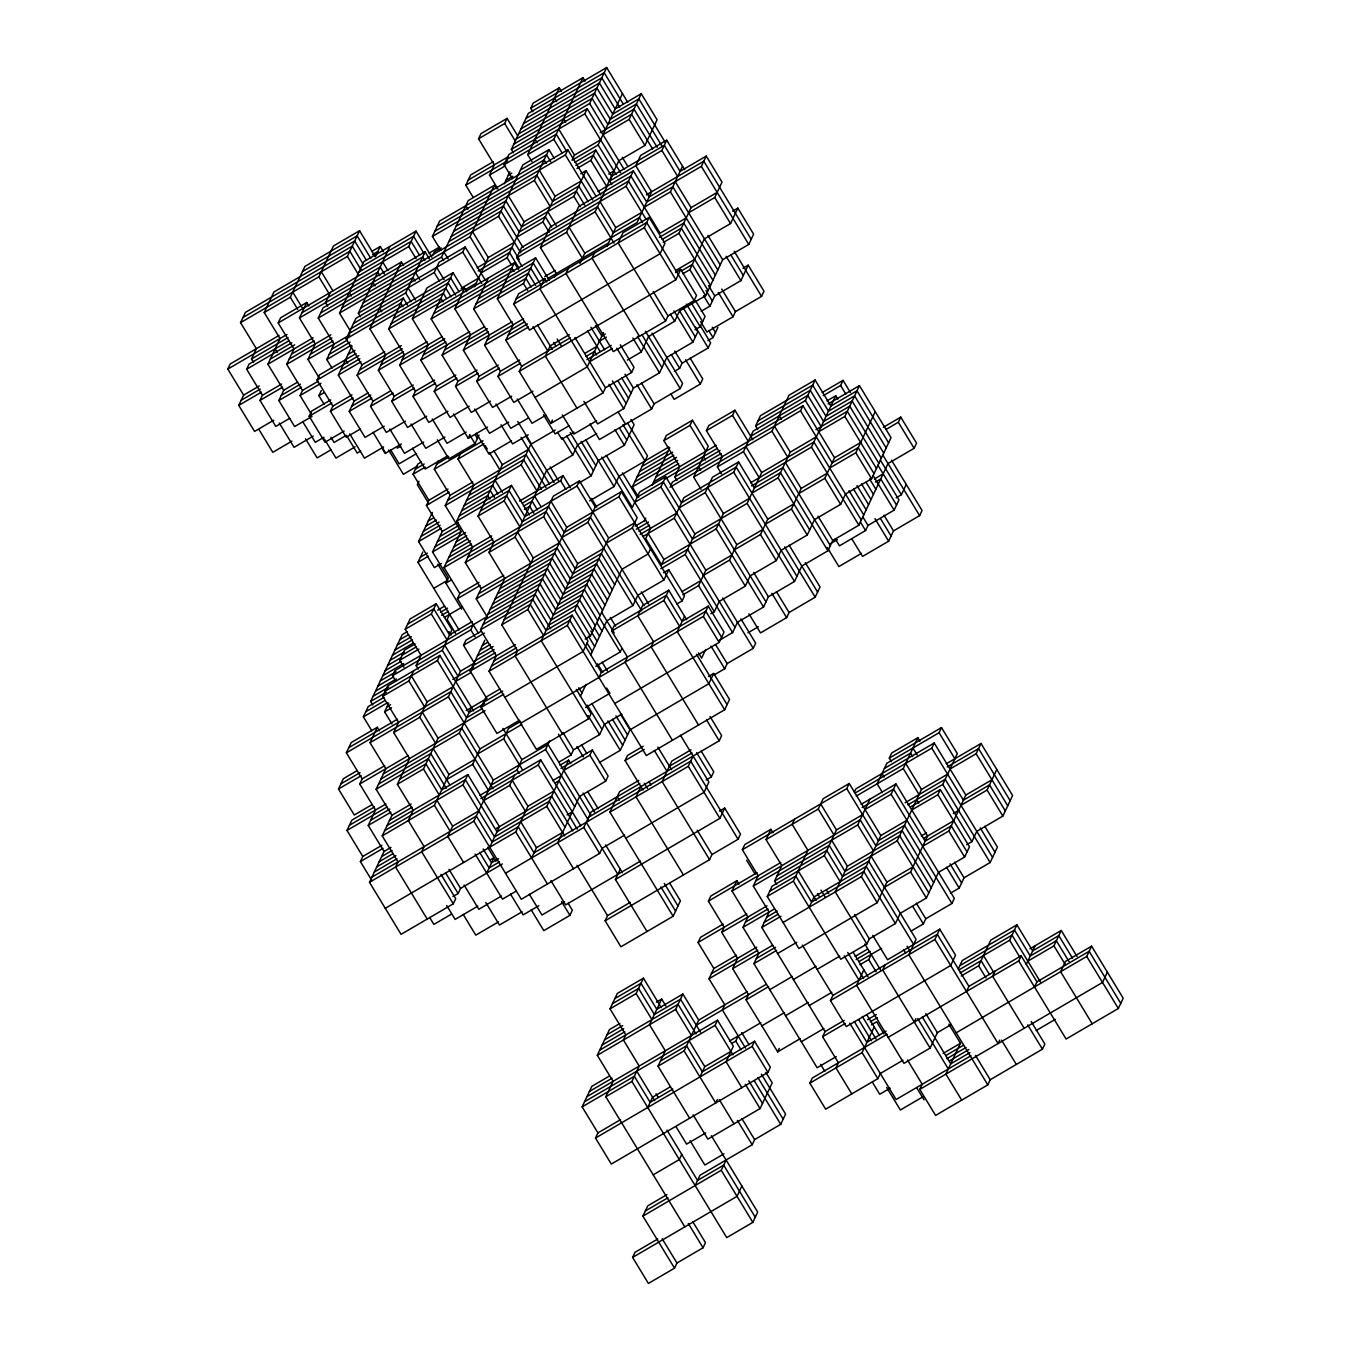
<?xml version="1.0" encoding="UTF-8"?>
<svg xmlns="http://www.w3.org/2000/svg" width="1351" height="1351" viewBox="0 0 1351 1351"><rect width="100%" height="100%" fill="white"/><g stroke="black" fill="none" stroke-linecap="round" stroke-linejoin="round"><path stroke-width="1.5" d="M253.6 362.44L251.489 358.961L256.352 348.676L240.546 322.653L245.409 312.385L349.841 251.286L361.426 270.369M273.713 420.229L254.562 431.425L238.755 405.401L243.619 395.117L227.812 369.093L230.244 363.959L278.981 335.453M312.03 416.395L294.636 426.578L278.83 400.538L283.693 390.27L267.886 364.246L280.029 338.544L264.222 312.52L273.949 291.968L352.256 246.135L362.794 263.496M289.739 418.286L275.807 426.426L260.017 400.403L262.432 395.269L246.642 369.245L249.057 364.094L289.097 340.672M311.659 414.639L300.074 395.539L302.506 390.405L286.699 364.382L293.994 348.963L278.188 322.94L280.62 317.806L306.728 302.523L308.839 306.001M264.222 312.52L290.33 297.237L304.904 266.417L357.12 235.868L370.816 258.413M319.545 378.466L307.96 359.383L315.239 343.965L299.432 317.941L306.728 302.523M240.546 322.653L318.87 276.837L333.444 246L359.552 230.717L375.358 256.758L380.205 246.473L383.363 251.674M332.042 368.198L326.773 359.518L334.052 344.1L318.262 318.076L323.109 307.808L401.433 261.976L403.544 265.438M330.404 292.39L325.54 302.658L327.651 306.137M242.977 317.519L347.41 256.42L359.552 230.717M351.091 332.16L339.506 313.077L363.791 261.689L416.007 231.139L431.813 257.163M360.16 429.128L346.228 437.268L330.421 411.244L332.853 406.111L317.063 380.07L319.478 374.936L356.039 353.557M344.133 431.07L324.983 442.267L309.176 416.243L311.608 411.109L330.759 399.896M324.156 404.354L318.904 395.691L321.318 390.54M405.435 421.208L386.302 432.404L370.495 406.381L372.927 401.247L357.12 375.223L361.984 364.939L346.177 338.915L355.887 318.363L434.211 272.53L439.075 262.263L465.183 246.98L485.195 279.944M360.43 316.691L358.319 313.229L389.899 246.422M384.191 426.207L365.057 437.403L349.25 411.38L354.097 401.112L338.307 375.071L352.071 345.957M426.696 416.209L407.546 427.406L391.739 401.382L394.171 396.248L378.364 370.225L385.66 354.806L369.853 328.783L401.433 261.976M278.188 322.94L408.728 246.558L416.007 231.139M447.941 411.211L428.791 422.407L413.001 396.383L415.416 391.25L399.626 365.226L404.473 354.941L388.683 328.918L403.257 298.081L407.462 305.022M353.472 323.497L405.672 292.947L425.109 251.843L429.331 258.784M440.831 250.307L432.404 236.425L439.683 221.007L544.115 159.908L546.209 163.37M497.928 188.971L489.484 175.09L494.348 164.822L478.541 138.781L480.973 133.648L507.081 118.381L517.619 135.725M432.624 255.457L434.245 252.029L441.203 247.959M473.188 197.381L465.808 185.222L470.672 174.954L493.301 161.715M469.185 406.212L450.035 417.408L434.245 391.385L436.677 386.251L420.87 360.227L428.149 344.809L412.359 318.785L426.933 287.949L453.041 272.666L463.562 290.026M363.183 302.945L441.507 257.112L468.223 200.59L494.331 185.323L496.425 188.785M478.541 138.781L504.649 123.515L507.081 118.381M490.43 401.213L471.296 412.41L455.49 386.386L457.921 381.252L442.115 355.229L446.978 344.944L431.172 318.92L453.041 272.666M358.319 313.229L462.751 252.113L465.183 246.98M339.506 313.077L470.03 236.695L494.331 185.323M512.468 178.636L504.041 164.754L508.905 154.487L587.212 108.654L624.094 169.382M513.431 152.815L511.337 149.353L528.325 113.383L606.65 67.55L627.725 102.254M532.868 111.711L530.757 108.232L533.189 103.098L559.297 87.832L561.408 91.294M504.261 183.804L509.935 171.813M511.691 396.215L492.541 407.411L476.734 381.387L479.166 376.254L463.359 350.23L470.655 334.812L454.848 308.788L464.558 288.236L466.669 291.698M341.938 307.944L498.57 216.295L522.854 164.906L548.962 149.623L554.231 158.303M531.939 161.563L527.717 154.622L559.297 87.832M474.505 286.716L488.268 257.585L514.376 242.319M532.936 391.216L513.785 402.412L497.979 376.389L500.41 371.255L484.621 345.231L489.467 334.947L473.661 308.923L488.235 278.086M456.081 226.292L534.388 180.46L548.962 149.623M527.717 154.622L553.826 139.356L582.973 77.683L585.084 81.161M480.973 273.003L507.081 257.737L524.087 221.767L576.303 191.217L584.73 205.099M461.704 609.183L445.898 583.159L448.329 578.008L432.523 551.985L442.25 531.433L426.443 505.409L428.875 500.258L413.068 474.235L417.932 463.967L421.411 461.924M620.312 344.792L634.007 367.337L631.592 372.488L605.484 387.754L603.053 392.905L550.836 423.454L519.24 371.39L521.655 366.256L505.865 340.232L513.144 324.814L497.354 298.791L514.343 262.82L518.564 269.761M522.043 266.35L516.774 257.669L521.638 247.402L626.053 186.303L633.349 170.885L649.155 196.908L701.355 166.359L706.218 156.074L722.025 182.115L714.73 197.516L688.622 212.799M434.819 231.291L565.36 154.909L567.792 149.775L596.23 196.621M506.473 159.621L584.797 113.805L587.212 108.654M511.337 149.353L589.644 103.52L606.65 67.55M418.962 481.277L417.341 484.705L428.926 503.805M516.808 237.185L542.916 221.902L555.058 196.216L581.166 180.933M600.587 139.828L574.479 155.095L572.064 160.245L598.155 144.962L622.456 93.574M478.507 633.416L457.432 598.713L459.864 593.562L444.057 567.538L461.063 531.568L445.256 505.544L450.119 495.277L434.313 469.236L438.366 460.674M568.383 268.376L565.951 273.51L613.354 351.598L665.57 321.048L618.167 242.96L623.014 232.693L649.122 217.41L664.928 243.433L660.065 253.718L529.541 330.1L513.735 304.059L518.598 293.792L544.706 278.509L546.8 281.987M497.354 298.791L523.445 283.507L535.604 257.821L549.3 280.366M554.636 276.989L556.257 273.561L540.451 247.537L550.178 226.985L628.485 181.152L660.099 233.216L686.207 217.933M453.649 231.426L505.865 200.877L521.655 226.9L573.871 196.351L586.013 170.648L600.773 194.949M576.945 168.52L590.877 160.381L595.74 150.096L611.53 176.12M441.321 563.519L434.363 567.589L418.574 541.565L432.337 512.451M486.782 616.191L476.244 598.848L481.108 588.563L465.301 562.54L472.597 547.121L456.79 521.098L473.796 485.127L457.989 459.104L460.421 453.97M453.531 414.014L468.273 438.298L469.895 434.87M544.706 278.509L539.843 288.793L603.053 392.905M540.451 247.537L566.559 232.271L578.701 206.568L630.917 176.018L646.724 202.042L672.832 186.776L720.235 264.847M459.07 629.988L417.983 562.32L422.829 552.035M437.285 439.818L448.87 458.918L474.978 443.635L479.014 435.073M603.019 134.678L629.127 119.412L641.269 93.709L657.076 119.749L644.934 145.435L618.826 160.718L606.683 186.404L597.969 191.504M516.774 257.669L595.099 211.854L607.241 186.151L633.349 170.885M611.783 184.496L609.673 181.017L612.104 175.883L664.32 145.334L680.11 171.357L706.218 156.074M440.966 874.367L455.726 898.668L453.294 903.802L401.078 934.352L369.482 882.304L384.056 851.468L368.249 825.444L375.527 810.026L359.738 784.002L362.169 778.851L346.363 752.828L351.209 742.56L377.317 727.277L379.428 730.756M371.795 730.739L363.368 716.857L368.215 706.59L383.887 697.42M372.758 704.918L370.647 701.439L402.226 634.649L407.445 631.592M416.159 665.57L421.022 655.286L405.216 629.262L410.079 618.978L436.187 603.711L451.977 629.735L442.267 650.287L416.159 665.57L418.27 669.032M579.934 263.428L584.797 253.161L637.013 222.594L651.587 191.774L635.781 165.751L640.627 155.466L666.735 140.183L684.653 169.686M371.694 804.841L354.283 815.025L338.476 789.001L343.34 778.716L357.272 770.577M453.294 903.802L421.681 851.755L424.113 846.604L408.323 820.581L413.17 810.296L397.363 784.272L409.522 758.587L393.715 732.563L398.579 722.278L382.772 696.255L387.636 685.97L439.835 655.421L473.559 710.947M395.64 680.904L392.482 675.703L394.914 670.569L487.154 616.58M403.983 667.225L399.778 660.284L404.625 650L415.078 643.903M594.491 253.093L592.059 258.244L639.462 336.315M427.186 919.068L395.573 867.021L398.005 861.887L382.215 835.864L391.925 815.295L376.118 789.271L385.846 768.719L370.039 742.695L377.317 727.277M391.993 724.001L384.613 711.859L388.666 703.297M405.216 629.262L431.324 613.979L436.187 603.711M576.303 689.365L591.062 713.649L588.631 718.783L536.415 749.349L489.011 671.261L496.307 655.843L480.5 629.819L504.784 578.431L488.978 552.407L493.841 542.123L478.034 516.099L502.336 464.71L528.444 449.444M606.852 246.439L615.752 227.593L641.86 212.327M382.772 696.255L408.88 680.972L413.727 670.704M609.673 181.017L661.889 150.468L666.735 140.183M371.964 880.683L360.379 861.6L362.794 856.466L347.004 830.443L351.851 820.158L374.48 806.919M449.579 614.367L447.147 619.501L455.574 633.383M478.034 516.099L504.143 500.833L511.438 485.414L529.339 514.917M468.932 495.412L521.148 464.862L530.859 444.31L555.227 430.04M385.204 691.121L437.403 660.571L439.835 655.421M550.836 423.454L552.458 420.026M513.735 304.059L644.275 227.694L649.122 217.41M393.715 732.563L419.823 717.28L427.102 701.861L453.21 686.595M603.441 332.616L587.246 366.864L535.03 397.414M644.292 207.193L670.4 191.91L682.542 166.224M475.113 664.371L463.511 645.288L465.943 640.154L481.615 630.985M392.482 675.703L470.807 629.87L473.238 624.736M488.978 552.407L515.086 537.124L546.665 470.334L572.773 455.051L577.637 444.783L596.77 433.57M370.039 742.695L448.363 696.863L460.505 671.177L474.421 663.02M397.363 784.272L423.471 769.006L438.045 738.17L485.043 710.677M519.561 720.218L496.932 733.458L481.142 707.417L485.988 697.15L470.199 671.126L484.773 640.29M465.301 562.54L543.626 516.724L553.336 496.155L579.444 480.888L595.251 506.912L587.955 522.33L561.864 537.597M522.347 503.146L560.631 480.753L563.063 475.603L570.426 487.762M663.257 242.521L678.911 233.351L691.053 207.666L717.161 192.382M562.523 734.066L515.119 655.978L517.551 650.844L501.745 624.821L533.324 558.014L559.432 542.747M380.982 779.003L459.306 733.171L471.448 707.485M456.79 521.098L509.006 490.548L524.813 516.572L577.012 486.022L579.444 480.888M627.371 360.075L641.303 351.935L648.581 336.517L674.689 321.234L679.553 310.966L705.661 295.683L722.667 259.713L748.775 244.43L753.622 234.162L737.832 208.138L732.597 211.195M519.24 371.39L675.872 279.741L680.735 269.457L696.525 295.497L694.11 300.631L668.002 315.898L665.57 321.048M382.215 835.864L434.414 805.314L448.988 774.478L475.096 759.194M501.745 624.821L527.853 609.537L566.711 527.329L618.927 496.78L621.359 491.646L637.165 517.669L632.302 527.937L606.194 543.22M578.819 483.067L591.012 475.94L598.29 460.522L624.398 445.256L634.109 424.704L630.951 419.486M583.902 401.365L597.598 423.927L623.706 408.644L633.433 388.092L659.524 372.808L666.82 357.407L692.928 342.124L697.791 331.839L683.032 307.555M682.897 273.729L689.854 269.66L704.428 238.823L730.536 223.557L737.832 208.138M384.63 830.713L462.954 784.897L467.818 774.613L499.414 826.66L489.704 847.229M446.573 779.611L472.664 764.345L479.96 748.927L521.722 724.474M478.761 810.921L452.653 826.187L447.789 836.472L463.596 862.495M603.762 548.354L577.654 563.637L541.227 640.712L588.631 718.783M589.728 500.816L614.097 486.546L618.944 476.278L645.052 460.995L647.484 455.861L627.472 422.897M589.965 423.91L599.439 439.531L651.655 408.981L654.087 403.848L680.195 388.564L682.627 383.431L652.077 333.106M477.528 754.061L503.636 738.777L508.5 728.51L520.675 721.383M674.436 371.373L679.654 368.316L682.086 363.166L708.194 347.899L710.609 342.766L700.088 325.405M694.988 329.762L700.206 326.706L705.07 316.438L695.596 300.817M701.22 311.254L709.934 306.153L714.78 295.886L740.888 280.603L748.184 265.184L763.99 291.208L761.559 296.359L735.451 311.625L733.019 316.759L706.911 332.042L700.595 321.622M369.482 882.304L473.897 821.188L493.335 780.084L545.551 749.535L549.587 740.973M638.668 497.354L632.352 486.934L644.495 461.248L668.863 446.995M489.011 671.261L567.336 625.429L572.182 615.161L587.989 641.185L583.125 651.469L504.818 697.285M548.506 625.293L574.614 610.027L608.625 538.086L634.734 522.803M676.952 480.416L674.841 476.937L679.705 466.669L663.898 440.646L666.33 435.495L692.438 420.229L708.245 446.252L693.671 477.089L701.034 489.231M707.823 340.672L713.041 337.615L717.905 327.347M452.923 896.574L458.141 893.518L460.573 888.384L502.352 863.948M483.624 800.636L509.715 785.37L514.579 775.086M490.903 785.218L517.011 769.952L521.874 759.667L547.966 744.401L591.164 815.531M651.976 485.364L669.792 447.688M671.042 394.137L674.2 399.339L700.308 384.056L702.74 378.922L690.108 358.099M644.106 521.537L645.727 518.109M585.203 639.107L590.421 636.051L622 569.244L648.108 553.961L650.523 548.827M634.75 502.302L660.859 487.019L665.722 476.751L681.512 502.775L733.728 472.225L738.592 461.941L754.398 487.981L780.506 472.698L827.91 550.786L801.802 566.052L794.506 581.47L768.398 596.754L763.551 607.021L737.443 622.304L732.58 632.572L718.664 640.729M663.898 440.646L690.006 425.362L692.438 420.229M486.681 873.101L493.976 857.699L490.497 859.726M480.821 798.559L538.255 764.953L540.687 759.819L580.71 825.748M590.64 655.083L606.835 620.818L632.943 605.552L637.79 595.267L663.898 580.001L668.762 569.717L684.569 595.74L682.137 600.891L676.919 603.931M670.805 485.516L672.41 482.087L721.147 453.564M385.271 908.328L515.812 831.946L527.954 806.26L554.062 790.977M580.339 696.39L585.996 684.4M672.443 740.297L625.04 662.21L627.472 657.076L611.665 631.052L614.097 625.901L666.313 595.352L682.103 621.392L708.211 606.109L724.018 632.133L719.154 642.417L614.739 703.516M721.552 473.88L717.347 466.939L722.194 456.672L706.404 430.648L708.836 425.497L734.927 410.231L752.845 439.734M598.932 677.493L601.364 672.342L705.796 611.243L721.586 637.267M642.907 536.516L674.233 518.193L683.944 497.641L736.16 467.091L767.773 519.139L760.478 534.557L734.37 549.823M462.954 784.897L494.567 836.945L546.767 806.395L568.636 760.14L570.747 763.619M558.875 762.133L571.068 755.006L573.5 749.873L599.591 734.589L604.454 724.322L621.865 714.139M595.842 666.246L620.21 651.993L621.832 648.564M606.312 455.456L650.557 528.325L645.694 538.61L661.5 564.634L663.932 559.5L716.148 528.95L723.427 513.532L749.535 498.249M706.404 430.648L732.512 415.365L734.927 410.231M531.619 857.969L536.465 847.702L562.573 832.419M679.097 507.908L705.205 492.642L712.484 477.224L738.592 461.941M563.772 770.425L589.88 755.141L592.312 750.008L608.119 776.031L605.687 781.182L579.579 796.448L557.71 842.703L573.516 868.727M660.808 568.754L685.177 554.501L694.887 533.949L747.103 503.383L761.677 472.563L813.893 442.013L861.296 520.084M611.665 631.052L663.881 600.503L668.745 590.218L686.646 619.721M717.347 466.939L743.455 451.673L753.166 431.121L805.382 400.571L815.092 380.003L830.899 406.043L857.007 390.76L888.603 442.807M757.708 429.449L755.597 425.97L760.444 415.703L812.66 385.153L828.467 411.177L854.575 395.894L886.172 447.958M505.51 873.253L583.818 827.42L591.113 812.002L639.834 783.496M599.371 762.572L620.261 750.345L629.971 729.793L620.497 714.172M682.88 594.828L698.551 585.659L705.83 570.24L731.938 554.974M684.535 616.242L677.256 631.66L724.66 709.748L646.335 755.564L567.336 625.429M693.671 477.089L771.978 431.256L788.984 395.286L815.092 380.003M643.008 790.065L625.091 760.562L627.523 755.429L643.177 746.259M630.174 902.4L607.545 915.64L605.13 920.774L620.92 946.798L673.136 916.248L609.926 812.154L619.653 791.585L638.787 780.388M703.415 575.391L729.506 560.108L736.802 544.689L762.91 529.423M520.608 723.309L703.364 616.394L708.211 606.109M669.995 487.221L800.518 410.839L802.95 405.705L834.546 457.753L824.836 478.305L798.728 493.588M531.163 909.814L543.811 930.636L569.919 915.353L572.334 910.219L568.129 903.279M473.897 821.188L521.3 899.276L599.624 853.444L602.056 848.31L624.686 835.07M710.879 613.726L714.358 611.682L719.205 601.415L745.313 586.131L750.177 575.864L776.285 560.581L781.131 550.313L807.239 535.03L814.535 519.611L840.643 504.345L845.49 494.061L871.598 478.778L891.035 437.673L859.439 385.626L828.095 403.949M751.967 493.115L778.075 477.832L790.217 452.146L816.325 436.863M640.898 786.586L636.034 796.87L683.437 874.958M705.661 649.561L701.625 658.123L698.45 652.921M750.548 482.797L811.461 447.147L835.745 395.759L837.856 399.237M823.215 395.674L840.609 385.491L843.041 380.34L850.421 392.482M647.028 931.531L615.431 879.467L620.278 869.2M724.66 709.748L729.523 699.463L713.716 673.44L708.853 683.707L630.545 729.54M765.341 524.272L791.45 509.006L801.16 488.454L827.268 473.171M714.257 674.858L724.71 668.745L727.142 663.594L753.25 648.328L755.665 643.194L740.922 618.893M818.757 431.729L844.865 416.463L859.439 385.626M609.926 812.154L688.25 766.321L693.114 756.036M588.681 817.152L719.205 740.77L721.637 735.636L710.052 716.537M829.7 468.037L855.808 452.754L875.228 411.65M706.117 779.983L711.335 776.926L713.767 771.793L701.118 750.97M748.944 613.827L760.529 632.91L786.637 617.627L789.068 612.493L815.177 597.226L820.023 586.942L805.28 562.658M684.822 1226.877L605.805 1096.742L631.913 1081.459L639.209 1066.04L623.402 1040.017L625.834 1034.883L610.027 1008.859L617.323 993.441L643.431 978.158L661.331 1007.66M827.91 550.786L832.756 540.501L858.864 525.218L888.012 463.562L914.12 448.296L916.552 443.145L900.745 417.121L883.351 427.304M605.805 1096.742L613.101 1081.324L597.294 1055.3L609.436 1029.597L619.889 1023.501M886.138 429.382L898.314 422.255L900.745 417.121M660.453 1061.042L686.561 1045.775L702.368 1071.799L754.567 1041.249L770.374 1067.273L767.942 1072.407L611.311 1164.072L595.504 1138.049L597.936 1132.898L582.129 1106.874L591.856 1086.322L609.25 1076.139M610.027 1008.859L636.135 993.576L643.431 978.158M673.136 916.248L680.431 900.83L669.893 883.486M615.431 879.467L719.847 818.368L724.71 808.101L740.517 834.124L738.085 839.258L711.977 854.541L709.545 859.675L605.13 920.774M835.256 538.897L839.461 545.838L865.569 530.555L868.001 525.421L894.109 510.138L898.955 499.87L877.897 465.166M665.874 1005.988L661.652 999.048L649.51 1024.75L665.317 1050.774L658.021 1066.192L689.635 1118.24M800.282 1038.615L777.669 1051.855L746.056 999.808L748.488 994.674L732.681 968.633L737.545 958.366L721.738 932.342L724.17 927.191L708.363 901.168L710.795 896.034L736.903 880.751L739.014 884.23M896.169 497.776L901.387 494.736L906.251 484.452M745.566 1048.123L722.38 1009.94L724.812 1004.806L709.005 978.783L713.868 968.498L698.062 942.474L700.494 937.341L723.123 924.101M851.772 1093.922L835.965 1067.881L838.397 1062.747L822.59 1036.724L825.022 1031.59L761.812 927.478L769.091 912.06L753.301 886.036L758.147 875.752L742.358 849.728L744.789 844.595L770.881 829.311L772.992 832.79M852.008 539.1L862.546 556.443L888.654 541.177L893.518 530.892L919.626 515.609L922.058 510.475L891.491 460.167M597.294 1055.3L675.618 1009.467L682.897 994.049L698.703 1020.073L684.13 1050.909L658.021 1066.192M836.286 1056.55L817.135 1067.746L753.942 963.635L758.789 953.367L742.999 927.343L747.846 917.059L732.056 891.035L736.903 880.751M776.656 884.5L774.545 881.038L781.824 865.619L766.034 839.596L770.881 829.311M647.72 1107.482L652.584 1097.215L669.978 1087.031M794.557 819.179L792.142 824.313L807.932 850.353L793.358 881.173L767.25 896.456L798.863 948.503L877.187 902.688L886.898 882.119L913.006 866.852M767.25 896.456L772.113 886.172L824.33 855.622L836.472 829.936L862.58 814.653M584.561 1101.74L715.101 1025.358L717.533 1020.225L733.323 1046.248L726.044 1061.666L741.834 1087.69M766.034 839.596L818.25 809.046L823.097 798.762L849.205 783.496L880.818 835.543L861.381 876.647L783.056 922.48M699.936 1076.933L704.8 1066.665L730.891 1051.382M657.667 1239.053L635.038 1252.293L632.606 1257.426L648.412 1283.45L674.521 1268.167L642.907 1216.12L647.771 1205.852L666.921 1194.639M742.358 849.728L846.773 788.629L849.205 783.496M681.748 1154.413L679.317 1159.546L653.225 1174.813M732.276 1043.141L735.755 1041.114L738.186 1035.964M854.288 792.243L855.909 788.815L934.217 742.999L965.83 795.047L948.824 831.017L922.716 846.3M717.347 1099.545L715.743 1102.973L684.13 1050.909M809.165 907.197L814.028 896.929L866.244 866.379L913.648 944.45M595.504 1138.049L752.152 1046.383L754.567 1041.249M753.301 886.036L857.716 824.937L869.858 799.235M891.407 761.609L889.296 758.131L891.728 752.997L917.836 737.714L919.947 741.192M695.123 1185.57L699.987 1175.286L752.203 1144.736L754.618 1139.602L780.726 1124.319L785.59 1114.051L761.356 1074.146M931.227 887.742L899.631 835.678L847.415 866.227L835.273 891.93L866.869 943.977L840.778 959.261L793.358 881.173M865.012 809.519L891.12 794.236L895.966 783.968L927.58 836.016L910.574 871.986L884.466 887.269M856.264 796.043L903.262 768.55L917.836 737.714M674.521 1268.167L676.952 1263.033L703.06 1247.767L705.475 1242.616L692.843 1221.794M642.907 1216.12L721.231 1170.287L726.095 1160.019M777.669 1051.855L779.291 1048.427M693.114 1114.845L707.856 1139.129L760.073 1108.58L772.215 1082.877L765.899 1072.474M855.217 792.936L931.802 748.133L934.217 742.999M882.423 792.497L877.154 783.816L886.864 763.264L939.08 732.715L941.512 727.581L957.319 753.605L942.745 784.441L907.923 804.808M776.977 875.904L829.193 845.354L844.983 871.378L897.199 840.829L921.483 789.44L947.591 774.157M741.885 1186.043L737.038 1196.327L632.606 1257.426M872.78 935.432L887.539 959.734L939.756 929.184L955.545 955.208L950.699 965.492L846.266 1026.591L830.46 1000.567L832.891 995.417L937.324 934.318L968.92 986.365L966.489 991.516M866.869 943.977L869.301 938.844L895.409 923.56L900.273 913.293L926.381 898.01L938.523 872.324L964.631 857.041L969.478 846.773L937.881 794.709L940.313 789.575L971.909 841.639L966.691 844.679M902.924 1060.265L880.295 1073.505L877.863 1078.638L825.664 1109.188L809.857 1083.164L812.289 1078.03L887.117 1034.241M863.863 969.866L856.568 985.284L903.971 1063.372L930.079 1048.089L937.374 1032.671L951.29 1024.531M860.013 964.682L868.71 959.598L871.142 954.448M631.913 1081.459L726.737 1237.617L752.845 1222.351L757.691 1212.067L711.335 1135.718M950.023 769.023L976.131 753.74L980.995 743.472L1012.591 795.519L1002.881 816.072L976.773 831.355L971.909 841.639M885.108 964.867L882.676 970.001L930.079 1048.089M809.857 1083.164L862.073 1052.615L874.215 1026.929M911.182 931.025L923.358 923.898L925.79 918.764L951.898 903.481L954.33 898.347L891.12 794.236M960.966 805.331L987.074 790.048L996.785 769.496M830.46 1000.567L934.892 939.452L939.756 929.184M950.479 893.163L959.176 888.08L964.04 877.795L990.148 862.512L997.426 847.111L984.795 826.288M914.289 1022.065L915.894 1018.637M958.197 969.106L962.25 960.544L1014.466 929.995L1030.256 956.018L1056.364 940.735L1069.013 961.557M1031.168 1021.474L1044.863 1044.036L1042.432 1049.17L990.215 1079.736L987.801 1084.87L935.584 1115.419L919.778 1089.396L922.209 1084.245L907.467 1059.961M961.237 975.996L978.648 965.813L990.79 940.127L1016.898 924.844L1032.688 950.884L1058.796 935.601L1072.491 958.163M948.875 1024.193L960.46 1043.276L945.886 1074.113L961.692 1100.136M995.028 971.099L992.597 976.233L1024.21 1028.297M959.126 969.798L1009.602 940.262L1016.898 924.844M888.181 1037.332L1018.705 960.966L1021.136 955.816L1036.943 981.856L1034.511 986.99M1026.22 964.58L1035.119 945.734M999.723 1040.135L998.102 1043.563L934.892 939.452M1027.841 961.152L1053.949 945.886L1061.227 930.467L1077.034 956.491M956.187 1032.806L1086.728 956.44L1091.574 946.156L1123.188 998.203L1118.324 1008.488L1066.108 1039.037L1018.705 960.966M1107.381 972.18L1102.517 982.464L919.778 1089.396M530.757 108.232L582.973 77.683M525.911 118.516L604.218 72.684L623.183 103.926M523.479 123.65L601.786 77.834L619.704 107.32M521.047 128.801L599.371 82.968L615.161 108.992L641.269 93.709M518.615 133.935L596.939 88.102L612.729 114.126L638.837 98.859L665.182 142.227M516.183 139.069L594.508 93.236L610.314 119.276L636.422 103.993L661.703 145.638M513.752 144.202L592.076 98.387L607.882 124.41L633.991 109.127L657.16 147.31M302.472 271.551L354.688 241.002L366.273 260.084M468.24 180.088L508.28 156.665M465.808 185.222L507.588 160.786M504.041 164.754L556.257 134.205L566.795 151.565M489.484 175.09L505.156 165.92M371.508 251.573L380.205 246.473M372.555 254.664L377.773 251.607M508.314 175.242L511.793 173.198M520.439 170.04L546.547 154.774L550.752 161.715M505.882 180.375L512.84 176.305M361.359 266.839L413.575 236.29L424.113 253.633M358.944 271.973L411.143 241.424L419.57 255.305M437.251 226.141L567.792 149.775M600.232 132.601L631.559 114.278L652.617 148.982M301.864 312.807L380.188 266.974L384.393 273.915M432.404 236.425L536.82 175.326L552.627 201.35L578.735 186.066L588.209 201.687M299.432 317.941L377.756 272.108L379.867 275.587M574.85 162.323L595.74 150.096M320.694 312.942L425.109 251.843M451.217 236.56L503.433 206.011L519.223 232.034L545.331 216.768L551.664 227.171M227.812 369.093L286.986 334.474M575.898 165.43L593.309 155.247L609.115 181.27M318.262 318.076L422.677 256.977L424.788 260.439M429.078 253.144L439.514 247.047M448.785 241.694L501.001 211.144L523.124 247.588M251.489 358.961L288.05 337.581M246.642 369.245L291.884 342.766M580.795 173.705L586.013 170.648M270.318 359.096L294.687 344.843M360.751 308.079L412.967 277.529L415.078 281.008M267.886 364.246L313.128 337.767M291.563 354.097L314.192 340.857M289.131 359.248L330.911 334.795M608.744 174.043L613.962 170.986M286.699 364.382L331.958 337.902M351.04 328.631L403.257 298.081M310.375 354.249L333.005 341.009M243.619 395.117L259.291 385.964M348.609 333.781L400.825 303.232L402.936 306.694M307.96 359.383L349.723 334.947M241.187 400.268L260.338 389.054M346.177 338.915L450.609 277.816L459.036 291.698M331.637 349.25L347.291 340.08M238.755 405.401L261.385 392.162M369.853 328.783L448.177 282.95L455.557 295.092M329.205 354.384L350.078 342.158M477.139 267.819L511.945 247.453L519.324 259.595M262.432 395.269L281.582 384.056M393.529 318.633L445.746 288.084L451.014 296.764M326.773 359.518L351.142 345.265M478.186 270.926L509.513 252.586L519.004 268.207M260.017 400.403L282.629 387.163M391.098 323.784L443.314 293.235L446.472 298.436M283.693 390.27L297.608 382.113M388.683 328.918L440.882 298.368L442.993 301.83M519.206 252.536L597.53 206.72L613.32 232.744L639.428 217.46L642.603 222.662M348.018 354.519L354.975 350.449M461.147 288.337L478.558 278.137M281.261 395.404L300.395 384.208M412.359 318.785L464.558 288.236M465.673 289.401L476.126 283.288M278.83 400.538L301.459 387.298M436.035 308.636L514.343 262.82M317.063 380.07L358.826 355.634M302.506 390.405L318.177 381.235M433.603 313.787L511.928 267.954L514.022 271.433M340.739 369.938L359.873 358.741M300.074 395.539L320.964 383.329M431.172 318.92L535.604 257.821M338.307 375.071L360.937 361.832M646.352 194.831L703.787 161.225L751.19 239.296M454.848 308.788L533.172 262.955L543.71 280.316M361.984 364.939L384.613 351.699M478.524 298.639L530.74 268.089L540.214 283.71M359.552 370.073L401.315 345.636M318.904 395.691L324.122 392.634M476.092 303.789L528.309 273.24L535.688 285.382M357.12 375.223L402.378 348.744M473.661 308.923L525.877 278.374L531.146 287.054M380.796 365.074L403.425 351.834M378.364 370.225L427.102 341.702M402.041 360.075L442.081 336.652M544.757 276.583L555.21 270.47M309.176 416.243L331.806 403.003M399.626 365.226L444.867 338.746M547.56 278.661L608.474 243.011M332.853 406.111L352.003 394.897M516.166 298.926L646.69 222.543L694.11 300.631M423.302 355.077L445.914 341.854M330.421 411.244L353.05 398.005M420.87 360.227L469.608 331.704M354.097 401.112L368.029 392.955M444.547 350.078L484.57 326.655M291.934 441.118L272.801 452.315L259.105 429.753M351.682 406.246L370.816 395.049M442.115 355.229L487.373 328.749M349.25 411.38L371.88 398.14M465.791 345.079L488.42 331.856M313.179 436.12L294.045 447.316L279.285 423.032M372.927 401.247L390.321 391.064M463.359 350.23L512.097 321.707M370.495 406.381L393.124 393.141M659.406 237.337L683.775 223.084L715.371 275.131M487.035 340.097L523.597 318.701M323.987 437.234L315.29 442.317L302.641 421.495M394.171 396.248L413.322 385.052M662.193 239.414L681.343 228.218L712.94 280.265M484.621 345.231L524.644 321.808M391.739 401.382L414.369 388.142M508.297 335.099L527.43 323.885M415.416 391.25L434.566 380.053M505.865 340.232L528.494 326.993M346.295 435.326L334.102 442.452L330.944 437.251M413.001 396.383L435.613 383.144M436.677 386.251L455.811 375.054M331.046 449.782L317.13 457.921L305.546 438.839M434.245 391.385L456.874 378.145M457.921 381.252L477.055 370.056M455.49 386.386L478.119 373.146M355.093 446.86L335.943 458.073L324.358 438.991M479.166 376.254L498.316 365.057M476.734 381.387L499.363 368.147M360.683 451.031L357.204 453.075L346.667 435.714M500.41 371.255L519.561 360.058M675.568 270.588L694.718 259.375M497.979 376.389L520.608 363.149M569.345 334.643L550.195 345.839L545.348 356.124L576.945 408.171M675.517 272.514L680.735 269.457M681.85 270.622L692.286 264.526L708.093 290.549M383.6 446.961L364.466 458.158L349.706 433.857M521.655 366.256L570.392 337.733M401.365 443.989L385.153 453.412L381.978 448.194M397.262 448.211L400.74 446.185M605.299 334.001L601.82 336.044L595.504 325.625M423.674 442.098L404.523 453.294L389.78 429.01M599.388 341.178L606.363 337.108M584.78 353.438L596.956 346.312M416.513 453.632L399.102 463.815L390.675 449.934M444.918 437.099L425.785 448.296L411.025 424.011M585.827 356.546L594.541 351.446L596.635 354.925M742.966 268.241L748.184 265.184M586.891 359.653L611.243 345.383M466.163 432.1L447.029 443.297L432.269 419.013M589.678 361.73L612.307 348.49M417.307 466.146L403.375 474.285L388.632 450.001M415.5 469.101L424.197 464.018M468.273 438.298L487.424 427.102M413.068 474.235L425.244 467.108M447.806 455.811L425.193 469.05L412.545 448.228M436.745 464.102L448.92 456.976M508.668 422.103L489.518 433.299L474.775 409.015M434.313 469.236L483.05 440.73M457.989 459.104L484.097 443.82M528.173 418.118L510.762 428.301L496.02 404.017M545.939 415.162L532.024 423.302L517.264 399.018M511.556 440.814L488.927 454.054L476.295 433.232M528.275 434.752L512.603 443.922L501.018 424.822M428.875 500.258L448.008 489.062M426.443 505.409L449.072 492.169M450.119 495.277L472.749 482.037M569.024 425.768L555.109 433.924L543.524 414.825M447.688 500.41L526.012 454.578L546.024 487.542M445.256 505.544L523.58 459.712L541.481 489.214M573.989 432.117L561.813 439.244L557.591 432.303M596.551 420.82L573.922 434.059L562.337 414.977M428.284 521.013L433.502 517.957M466.5 500.545L492.608 485.279L497.877 493.942M425.852 526.147L436.289 520.051M464.085 505.679L490.193 490.413L494.398 497.354M423.42 531.298L439.092 522.128M461.654 510.83L487.762 495.547L489.856 499.026M420.988 536.431L440.139 525.235M459.222 515.964L511.438 485.414M418.574 541.565L441.186 528.325M442.25 531.433L457.905 522.263M480.466 510.965L506.574 495.682L522.381 521.722L548.489 506.439L564.279 532.463L590.387 517.197L644.123 605.687M439.818 536.567L458.952 525.37M437.386 541.717L460.015 528.477M434.954 546.851L461.063 531.568M420.414 557.186L427.372 553.099M432.523 551.985L465.588 532.632M519.544 501.069L563.063 475.603M417.983 562.32L428.419 556.207M456.199 541.852L466.652 535.739M453.767 546.986L467.699 538.846M523.394 506.253L532.091 501.153L537.36 509.834M451.352 552.12L470.486 540.924M524.441 509.361L529.66 506.304L533.881 513.245M448.92 557.271L471.55 544.031M446.489 562.404L491.747 535.925M444.057 567.538L492.794 539.032M467.733 557.406L546.057 511.573L577.654 563.637M433.772 588.344L447.705 580.204M642.063 466.382L668.171 451.116M445.898 583.159L451.116 580.103M639.631 471.533L672.697 452.18M637.199 476.667L673.761 455.27M634.784 481.8L676.547 457.364M595.251 506.912L621.359 491.646M632.352 486.934L677.594 460.455M656.029 476.802L678.658 463.562M407.647 624.128L433.755 608.845L449.562 634.869L472.175 621.629M459.864 593.562L479.014 582.365M653.597 481.935L716.25 445.273M758.029 420.837L810.228 390.287L826.035 416.311L852.143 401.044L883.74 453.092M437.724 610.162L444.682 606.075M457.432 598.713L480.061 585.473M665.722 476.751L639.614 492.017L632.319 507.436L601.769 457.128M665.097 478.93L717.297 448.38M755.597 425.97L807.814 395.421L823.603 421.461L849.711 406.178L881.325 458.225M440.51 612.239L447.485 608.17M481.108 588.563L503.737 575.323M674.841 476.937L720.1 450.457M399.795 639.783L408.492 634.683M441.574 615.347L448.532 611.277M478.676 593.714L557 547.881L572.807 573.905L598.915 558.639L614.705 584.662M822.151 392.567L843.041 380.34M750.734 436.255L802.95 405.705M397.363 644.917L411.295 636.777M444.361 617.424L461.772 607.241M476.244 598.848L554.569 553.015L570.375 579.055L596.483 563.772L612.273 589.796M394.931 650.067L412.342 639.884M499.921 588.715L552.137 558.166L567.944 584.189L594.052 568.906L609.858 594.93M392.516 655.201L413.389 642.975M497.506 593.849L549.705 563.299L565.512 589.323L591.62 574.057L607.426 600.08M827.048 400.859L835.745 395.759M390.084 660.335L404 652.195M495.074 598.983L547.29 568.433L563.08 594.457L589.188 579.191L604.995 605.214M402.21 655.151L416.125 646.994M387.653 665.469L401.568 657.329M492.642 604.133L544.858 573.567L560.648 599.608L586.756 584.324L602.563 610.348M399.778 660.284L418.911 649.088M385.221 670.62L400.892 661.45M490.21 609.267L542.426 578.718L558.233 604.741L584.341 589.458L600.131 615.499M635.223 526.147L645.66 520.034M382.789 675.753L403.679 663.527M487.779 614.401L539.995 583.852L555.801 609.875L581.909 594.609L597.699 620.633M636.27 529.254L648.446 522.128M380.357 680.887L396.029 671.734M485.347 619.535L537.563 588.985L553.37 615.026L579.478 599.743L595.284 625.766M639.057 531.331L649.51 525.235M815.953 429.652L847.28 411.312L878.893 463.376M377.942 686.038L393.597 676.868M482.932 624.686L535.131 594.136L550.938 620.16L577.046 604.876L592.853 630.9M640.121 534.439L676.665 513.059M375.51 691.172L396.4 678.945M480.5 629.819L532.716 599.27L550.617 628.772M373.079 696.305L388.75 687.135M504.176 619.687L530.284 604.404L546.074 630.427L572.182 615.161M463.511 645.288L484.401 633.062M370.647 701.439L386.318 692.286M365.783 711.724L384.934 700.527M751.595 485.887L782.921 467.564L830.341 545.635M482.341 645.423L487.559 642.367M363.368 716.857L387.72 702.604M479.909 650.574L490.345 644.461M387.045 706.725L390.523 704.682M477.477 655.708L493.149 646.538M384.613 711.859L391.57 707.789M475.045 660.842L494.196 649.645M472.614 665.975L495.243 652.753M452.855 679.367L473.728 667.141M470.199 671.126L515.44 644.647M834.546 457.753L860.655 442.486M455.642 681.444L471.313 672.291M493.875 660.977L516.487 647.754M348.794 747.694L397.515 719.171M661.5 564.634L687.608 549.35L735.012 627.438M491.443 666.127L569.767 620.295L601.364 672.342M346.363 752.828L450.778 691.729L466.585 717.753L482.256 708.583M663.544 572.773L668.762 569.717M767.773 519.139L793.864 503.872M485.988 697.15L499.921 688.993M668.745 590.218L642.637 605.501L637.773 615.769L653.58 641.793L651.148 646.943L698.551 725.014M340.908 783.85L360.058 772.654M466.23 710.542L487.103 698.315M483.557 702.284L502.707 691.087M338.476 789.001L361.105 775.761M484.671 703.449L469.017 712.619L437.403 660.571M481.142 707.417L503.754 694.194M874.452 478.93L883.166 473.846M362.169 778.851L384.782 765.612M681.833 591.721L700.983 580.525M359.738 784.002L408.458 755.479M875.516 482.037L880.734 478.98L896.524 505.004M383.414 773.853L461.721 728.037L493.335 780.084M378.55 784.137L430.766 753.588L449.731 784.813M376.118 789.271L428.335 758.722L446.252 788.224M399.795 779.139L425.903 763.855L441.709 789.896L467.818 774.613M349.419 825.292L385.981 803.913M830.392 543.71L837.35 539.623M347.004 830.443L387.028 807.02M370.681 820.293L389.814 809.097M368.249 825.444L390.878 812.204M391.925 815.295L411.076 804.098M389.493 820.445L412.123 807.206M585.54 707.552L609.909 693.299L606.734 688.081M387.061 825.579L465.386 779.747L496.982 831.811L549.198 801.261L565.005 827.285M861.499 553.336L838.87 566.576L827.285 547.493M362.794 856.466L381.945 845.27M747.981 632.808L758.418 626.712M360.379 861.6L382.992 848.36M384.056 851.468L391.013 847.398M479.774 795.452L540.687 759.819M381.624 856.602L392.06 850.488M379.192 861.735L393.107 853.596M376.76 866.886L395.911 855.673M374.328 872.02L396.958 858.78M708.498 676.496L713.716 673.44M559.939 765.24L568.636 760.14M371.897 877.154L476.329 816.055L492.136 842.078L518.244 826.812L534.033 852.836L690.682 761.187L738.085 839.258M560.986 768.347L592.312 750.008M552.643 780.658L561.34 775.558M555.43 782.736L558.926 780.709L574.715 806.733M495.935 828.703L551.63 796.111L572.706 830.814M625.091 760.562L644.241 749.366M567.065 814.923L572.284 811.867M498.502 858.763L491.544 862.833L483.118 848.952M499.549 861.854L489.113 867.967L479.639 852.346M691.003 749.839L671.852 761.035L662.142 781.587L709.545 859.675M669.42 766.186L692.05 752.946M451.285 914.222L433.891 924.405L429.669 917.464M477.764 906.166L455.135 919.406L446.708 905.525M501.441 896.034L478.811 909.274L464.069 884.989M516.403 890.985L502.488 899.141L475.096 854.018M625.733 838.177L704.057 792.345L708.903 782.077L680.465 735.214M498.418 921.922L475.788 935.162L463.157 914.34M522.094 911.79L499.465 925.03L485.769 902.468M538.813 905.727L523.141 914.88L510.509 894.058M564.583 901.793L541.971 915.032L529.322 894.21M719.492 811.157L724.71 808.101M640.475 861.094L565.647 904.883L550.887 880.599M889.296 758.131L941.512 727.581M884.432 768.415L910.54 753.132L912.651 756.611M861.161 804.335L895.966 783.968M862.208 807.442L893.551 789.102L925.148 841.149L951.256 825.883L967.063 851.907M708.363 901.168L757.1 872.662M946.19 763.839L980.995 743.472M732.056 891.035L780.777 862.512M947.237 766.946L978.563 748.606L1010.16 800.67M755.733 880.903L860.148 819.787L875.955 845.827L902.063 830.544L933.659 882.591M905.136 802.73L945.176 779.307L992.58 857.378M774.545 881.038L826.761 850.488L842.551 876.512L868.659 861.246L916.079 939.317L908.784 954.735L987.801 1084.87M910.726 806.885L940.313 789.575M769.682 891.322L795.79 876.039L811.596 902.063L863.813 871.513L895.409 923.56M911.773 809.992L937.881 794.709M698.062 942.474L746.799 913.952M880.818 835.543L906.909 820.277M721.738 932.342L766.996 905.862M614.891 998.575L640.999 983.308L656.806 1009.332L682.897 994.049M745.414 922.193L768.043 908.953M965.83 795.047L991.938 779.78M612.459 1003.709L638.567 988.442L654.374 1014.466L680.482 999.2L700.494 1032.164M742.999 927.343L774.326 909.003M766.676 917.194L777.112 911.098M764.244 922.345L778.159 914.188M953.316 813.522L958.534 810.465M761.812 927.478L780.962 916.282M921.298 835.965L926.533 832.908M924.101 838.059L953.688 820.749M656.434 1002.104L661.652 999.048M713.868 968.498L736.498 955.258M607.021 1034.748L622.676 1025.578M711.437 973.632L756.695 947.169M604.589 1039.882L623.723 1028.685M709.005 978.783L757.742 950.26M602.158 1045.015L624.787 1031.776M732.681 968.633L772.721 945.21M599.726 1050.149L678.05 1004.333L695.951 1033.836M756.357 958.501L775.508 947.304M753.942 963.635L776.555 950.412M777.619 953.502L796.752 942.306M698.703 1020.073L747.441 991.566M696.272 1025.223L765.899 984.491M589.424 1091.456L612.054 1078.216M746.056 999.808L768.685 986.568M586.993 1096.607L717.533 1020.225M769.732 989.675L792.361 976.435M793.409 979.526L816.038 966.286M582.129 1106.874L634.345 1076.325L650.152 1102.348L672.781 1089.109M817.085 969.393L839.714 956.153M855.115 956.39L867.308 949.263M856.162 959.497L870.095 951.357M858.966 961.574L881.595 948.334M729.489 1041.064L760.816 1022.724M761.863 1025.831L784.492 1012.591M785.539 1015.699L808.168 1002.459M809.215 1005.566L831.844 992.326M597.936 1132.898L620.565 1119.658M801.346 1041.722L823.975 1028.483M825.022 1031.59L844.155 1020.377M822.59 1036.724L845.219 1023.484M867.578 1019.65L876.275 1014.567M959.818 965.678L1012.034 935.128L1040.473 981.974M870.365 1021.728L877.339 1017.658M871.429 1024.835L876.647 1021.778L884.01 1033.92M960.189 972.906L981.062 960.679L989.489 974.561M705.762 1132.932L686.612 1144.128L676.074 1126.768M886.07 1031.134L866.92 1042.33L854.288 1021.508M1029.901 948.79L1061.227 930.467M968.92 986.365L1021.136 955.816M723.984 1153.822L704.85 1165.018L690.091 1140.717M1091.574 946.156L1065.466 961.439L1060.619 971.707L1092.216 1023.771M645.339 1210.986L667.968 1197.746M1036.943 981.856L1089.142 951.29L1120.756 1003.354M943.049 1053.476L960.46 1043.276M890.157 1088.146L879.704 1094.242L872.341 1082.1M945.852 1055.553L963.246 1045.37M946.899 1058.66L966.049 1047.447M949.685 1060.738L968.836 1049.541M969.883 1052.632L950.749 1063.845L922.294 1016.982M970.947 1055.739L896.101 1099.528L849.745 1023.18M923.003 1096.759L900.374 1109.998L886.678 1087.437M1036.133 1030.56L1055.266 1019.363M898.314 422.255L914.12 448.296M840.609 385.491L845.878 394.154M882.743 454.882L919.626 515.609M880.328 460.032L901.387 494.736M701.355 166.359L748.775 244.43M714.73 197.516L730.536 223.557M844.865 416.463L876.461 468.51M874.029 473.644L858.223 447.62L832.132 462.903L800.518 410.839M873.033 475.434L894.109 510.138M734.167 251.235L761.559 296.359M855.808 452.754L871.598 478.778M869.554 478.845L875.87 489.265M730.688 254.647L743.32 275.469M866.075 482.256L873.438 494.398M884.027 515.271L893.518 530.892M661.889 150.468L677.678 176.491M726.146 256.318L740.888 280.603M861.533 483.911L871.007 499.532M880.548 518.683L891.086 536.026M675.264 181.642L691.053 207.666M707.907 235.429L722.667 259.713M805.382 400.571L821.172 426.595M856.99 485.583L868.592 504.666M874.958 518.615L888.654 541.177M629.127 119.412L644.934 145.435M853.511 488.994L866.16 509.817M670.4 191.91L717.803 269.997M848.985 490.649L863.728 514.951M862.732 516.741L868.001 525.421M721.755 289.063L735.451 311.625M860.3 521.891L865.569 530.555M718.276 292.475L733.019 316.759M811.461 447.147L858.864 525.218M678.911 233.351L710.525 285.399M708.464 285.466L714.78 295.886M824.836 478.305L840.643 504.345M706.033 290.6L712.365 301.02M589.644 103.52L605.451 129.544M622.304 157.307L627.573 165.987M779.274 415.838L781.385 419.317M689.854 269.66L705.661 295.683M703.601 295.751L709.934 306.153M976.131 753.74L1007.728 805.804M584.797 113.805L620.616 172.793M774.41 426.122L790.217 452.146M712.315 327.28L715.473 332.481M626.053 186.303L646.082 219.267M1005.313 810.938L989.506 784.914L963.398 800.18L931.802 748.133M598.155 144.962L616.073 174.465M771.978 431.256L787.785 457.28M708.836 330.674L713.041 337.615M691.053 302.489L702.638 321.572M987.074 790.048L1002.881 816.072M644.275 227.694L675.872 279.741M1086.728 956.44L1118.324 1008.488M785.353 462.414L801.16 488.454M818.014 516.217L832.756 540.501M686.511 304.161L700.206 326.706M695.545 327.077L708.194 347.899M554.434 98.099L556.544 101.578M939.08 732.715L954.887 758.738M590.877 160.381L606.683 186.404M563.536 118.804L565.647 122.266M679.553 310.966L695.36 336.99M778.075 477.832L809.671 529.896M673.963 310.899L692.928 342.124M791.45 509.006L807.239 535.03M558.689 129.071L574.479 155.095M732.512 415.365L748.302 441.389M670.484 314.293L674.689 321.234M1053.949 945.886L1065.534 964.969M599.962 201.569L615.752 227.593M980.252 827.943L994.995 852.245M653.242 291.613L668.002 315.898M745.87 446.539L761.677 472.563M565.36 154.909L592.751 200.016M553.826 139.356L562.252 153.237M743.455 451.673L759.245 477.697M685.565 359.771L700.308 384.056M595.099 211.854L614.063 243.079M942.745 784.441L990.148 862.512M674.706 351.024L682.086 363.166M912.972 747.998L917.194 754.939M789.153 545.23L817.608 592.076M671.227 354.435L679.654 368.316M573.871 196.351L580.187 206.754M784.627 546.902L815.177 597.226M535.013 139.204L537.107 142.682M733.728 472.225L796.938 576.337M645.423 331.299L680.195 388.564M948.824 831.017L964.631 857.041M905.694 763.416L921.483 789.44M747.103 503.383L794.506 581.47M641.945 334.71L661.956 367.675M1009.602 940.262L1020.14 957.623M903.262 768.55L919.068 794.574M539.252 170.175L555.058 196.216M760.478 534.557L776.285 560.581M637.402 336.382L659.524 372.808M690.006 425.362L705.813 451.386M568.991 227.12L584.797 253.161M916.637 799.708L918.748 803.186M954.549 862.174L964.04 877.795M504.649 123.515L515.187 140.859M632.876 338.054L641.303 351.935M703.381 456.537L705.492 459.999M566.559 232.271L582.365 258.294M950.023 863.846L961.608 882.929M534.388 180.46L550.195 206.483M946.544 867.258L959.176 888.08M547.763 211.617L556.19 225.499M776.42 591.67L789.068 612.493M698.518 466.804L700.629 470.283M882.017 773.549L884.111 777.011M707.62 487.508L723.427 513.532M771.894 593.342L786.637 617.627M641.438 383.025L654.087 403.848M542.916 221.902L549.232 232.304M705.205 492.642L736.802 544.689M753.655 572.452L768.398 596.754M616.833 348.186L631.592 372.488M1027.689 1024.885L1042.432 1049.17M636.912 384.68L651.655 408.981M951.898 903.481L904.495 825.41L878.386 840.677L846.773 788.629M983.494 955.545L994.032 972.889M765.983 601.887L718.563 523.8L692.472 539.083L660.859 487.019M625.006 374.21L633.433 388.092M716.148 528.95L763.551 607.021M590.961 327.297L604.657 349.858M621.511 377.621L631.001 393.225M978.648 965.813L986.01 977.972M508.28 195.726L524.087 221.767M729.506 560.108L745.313 586.131M587.482 330.708L600.131 351.513M618.032 381.016L628.57 398.376M897.199 840.829L928.812 892.876M612.442 380.948L626.138 403.51M910.574 871.986L926.381 898.01M608.963 384.359L623.706 408.644M694.887 533.949L663.29 481.885L637.182 497.168L622.439 472.867M574.935 337.446L605.484 387.754M1001.581 1040.169L1016.324 1064.453M618.184 412.106L625.547 424.248M916.299 903.143L925.79 918.764M498.57 216.295L520.692 252.721M622.929 424.569L645.052 460.995M912.82 906.555L923.358 923.898M619.45 427.963L626.83 440.105M674.233 518.193L705.83 570.24M722.701 598.003L753.25 648.328M857.716 824.937L873.523 850.961M614.925 429.635L624.398 445.256M523.445 283.507L527.667 290.448M557.169 339.033L561.374 345.974M871.091 856.095L886.898 882.119M507.081 257.737L511.303 264.678M685.177 554.501L732.58 632.572M553.674 342.445L555.785 345.907M698.551 585.659L714.358 611.682M465.791 205.724L467.902 209.202M537.563 325.017L552.306 349.318M533.02 326.689L547.763 350.973M975.473 1055.435L990.215 1079.736M820.665 803.913L836.472 829.936M907.061 946.19L910.219 951.391M472.462 231.561L488.268 257.585M703.364 616.394L719.154 642.417M861.381 876.647L877.187 902.688M818.25 809.046L834.04 835.07M903.566 949.584L905.677 953.063M470.03 236.695L485.836 262.736M648.125 533.476L663.932 559.5M715.54 644.511L727.142 663.594M831.608 840.204L847.415 866.227M585.659 439.7L614.097 486.546M711.014 646.183L724.71 668.745M618.927 496.78L682.137 600.891M581.116 441.372L595.859 465.673M632.302 527.937L663.898 580.001M925.79 1013.588L937.374 1032.671M462.751 252.113L481.716 283.355M570.257 432.624L593.427 470.807M824.33 855.622L840.136 881.646M566.778 436.035L591.012 475.94M663.881 600.503L679.688 626.526M696.542 654.289L727.091 704.597M854.558 914.559L869.301 938.844M917.768 1018.654L948.318 1068.979M562.236 437.707L572.773 455.051M864.826 944.045L880.632 970.069M443.922 251.978L448.144 258.919M591.468 498.418L596.737 507.098M826.576 890.191L828.687 893.653M868.71 959.598L876.09 971.741M441.507 257.112L443.601 260.591M577.012 486.022L608.625 538.086M641.286 591.873L648.649 604.015M820.986 890.123L825.208 897.064M817.507 893.518L819.618 896.996M853.325 952.523L868.068 976.807M436.643 267.397L444.023 279.539M587.955 522.33L641.691 610.821M706.573 719.948L719.205 740.77M798.221 870.905L816.139 900.391M847.736 952.455L863.542 978.479M434.211 272.53L439.48 281.211M560.631 480.753L565.9 489.417M550.144 466.922L558.571 480.804M632.943 605.552L601.33 553.488L575.222 568.771L543.626 516.724M844.257 955.849L859 980.15M517.737 421.495L531.433 444.057M525.607 435.63L554.045 482.476M408.728 246.558L416.091 258.7M916.67 1087.724L924.05 1099.866M521.064 437.302L549.502 484.148M866.835 1014.77L879.484 1035.592M415.399 272.395L419.604 279.336M550.921 501.305L566.711 527.329M862.31 1016.442L876.005 1039.003M696.592 752.642L711.335 776.926M858.814 1019.853L871.463 1040.675M521.148 464.862L536.955 490.886M610.314 617.424L615.583 626.104M408.103 287.814L415.483 299.956M534.523 496.02L540.839 506.439M601.567 612.155L614.215 632.977M802.342 945.109L832.891 995.417M405.672 292.947L410.94 301.628M599.135 617.289L620.21 651.993M746.63 860.199L755.057 874.08M382.62 261.841L387.889 270.504M688.25 766.321L719.847 818.368M862.073 1052.615L877.863 1078.638M493.909 450.829L502.336 464.71M596.703 622.423L601.972 631.103M485.161 445.56L487.255 449.039M489.366 452.501L499.904 469.861M594.271 627.556L599.54 636.237M475.299 435.022L477.41 438.501M590.792 630.968L597.125 641.37M469.709 434.954L474.978 443.635M574.614 610.027L590.421 636.051M657.836 747.086L671.531 769.648M495.04 480.129L502.42 492.271M588.361 636.101L594.693 646.521M372.893 282.393L375.004 285.855M504.143 500.833L519.949 526.856M602.124 662.193L607.393 670.873M654.357 750.497L667.006 771.32M586.993 642.975L592.262 651.655M517.517 531.99L533.324 558.014M597.581 663.865L602.85 672.545M697.234 830.24L711.977 854.541M379.58 308.231L381.674 311.693M347.41 256.42L358.994 275.503M515.086 537.124L530.892 563.164M615.955 715.844L627.539 734.927M612.476 719.239L625.108 740.061M648.919 781.52L651.013 784.999M820.631 1064.352L824.836 1071.292M349.217 292.525L351.328 296.004M607.933 720.91L622.693 745.212M644.376 783.192L647.534 788.393M591.822 703.499L620.261 750.345M578.802 687.76L581.96 692.962M587.28 705.171L602.022 729.456M527.853 609.537L543.659 635.578M321.302 271.686L332.886 290.786M588.006 715.506L599.591 734.589M318.87 276.837L329.408 294.18M617.221 796.735L619.315 800.197M589.88 755.141L605.687 781.182M581.504 744.789L586.773 753.47M664.304 883.419L677.999 905.981M345.586 359.67L347.697 363.132M576.978 746.461L583.294 756.881M660.825 886.83L675.568 911.114M562.962 732.512L573.5 749.873M752.152 1046.383L767.942 1072.407M292.762 292.103L302.236 307.724M741.665 1032.569L749.045 1044.711M558.419 734.184L571.068 755.006M373.062 432.337L385.711 453.159M290.33 297.237L297.71 309.396M587.601 791.382L598.138 808.725M735.755 1041.114L741.024 1049.778M757.877 1077.541L783.158 1119.185M583.058 793.054L594.643 812.137M754.398 1080.952L780.726 1124.319M437.842 564.194L447.333 579.815M605.535 844.899L622.389 872.662M715.101 1025.358L733.002 1054.861M748.809 1080.884L762.504 1103.446M545.551 749.535L588.732 820.682M470.807 629.87L475.012 636.811M586.25 822.286L617.863 874.333M745.33 1084.279L760.073 1108.58M583.818 827.42L599.624 853.444M538.255 764.953L577.232 829.142M448.937 631.592L451.048 635.054M275.165 348.828L277.276 352.29M675.618 1009.467L691.425 1035.491M741.986 1118.78L754.618 1139.602M502.91 728.442L521.874 759.667M431.324 613.979L447.13 640.002M546.767 806.395L564.684 835.897M688.993 1040.642L704.8 1066.665M737.443 1120.452L752.203 1144.736M503.636 738.777L522.601 770.019M444.699 645.153L460.505 671.177M576.995 865.315L607.545 915.64M719.222 1099.562L733.965 1123.846M517.011 769.952L519.122 773.414M442.267 650.287L458.073 676.311M512.147 780.219L527.954 806.26M509.715 785.37L525.522 811.394M636.135 993.576L651.942 1019.6M448.363 696.863L479.96 748.927M520.659 821.661L536.465 847.702M755.26 1217.217L723.663 1165.153L697.555 1180.436L667.006 1130.111M459.306 733.171L493.014 788.697M561.492 901.472L569.919 915.353M515.812 831.946L547.408 883.993M721.231 1170.287L752.845 1222.351M472.664 764.345L488.471 790.369M411.312 675.838L427.102 701.861M408.88 680.972L424.67 707.012M656.062 1093.803L658.173 1097.282M422.255 712.146L438.045 738.17M636.777 1071.191L654.678 1100.677M419.823 717.28L435.63 743.303M433.198 748.454L448.988 774.478M487.643 847.28L496.07 861.161M423.471 769.006L439.278 795.03M436.846 800.164L452.653 826.187M434.414 805.314L450.221 831.338M688.301 1223.466L703.06 1247.767M448.988 869.301L460.573 888.384M445.509 872.695L458.141 893.518M662.193 1238.749L676.952 1263.033"/></g></svg>
